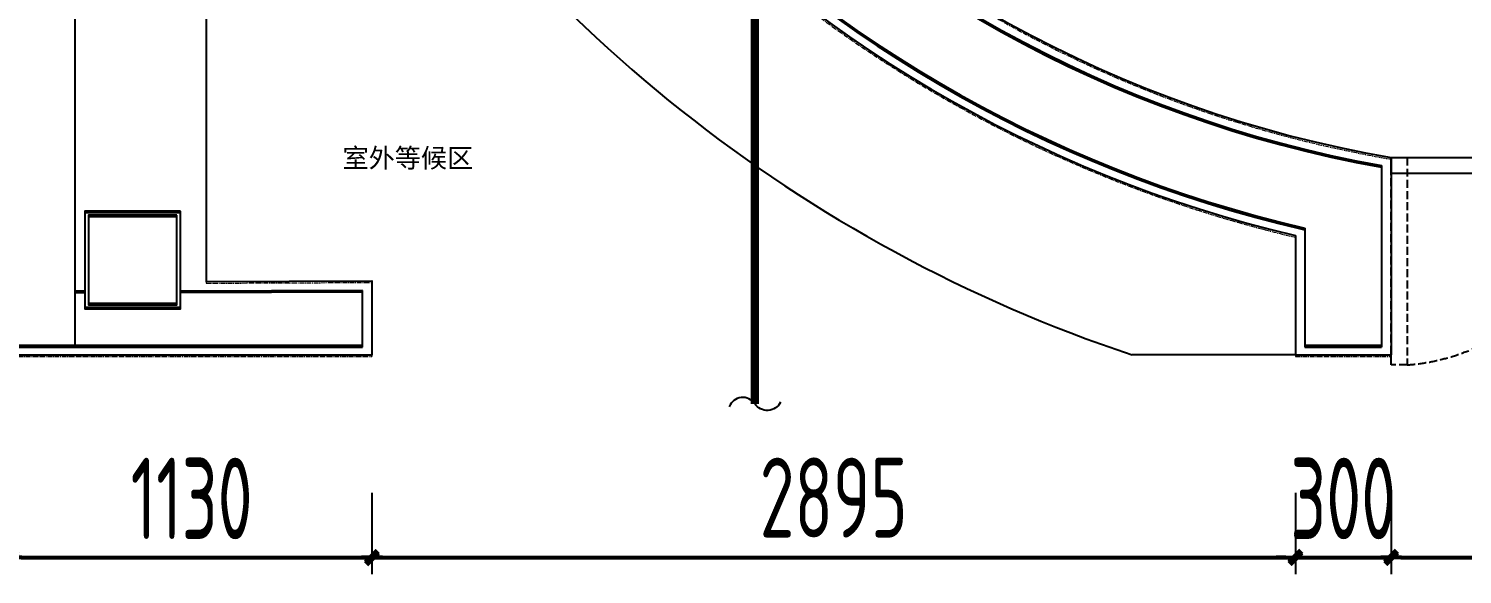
# Model space of a CAD drawing. Header units: millimetres. Extents: x -42850 to 60853, y 3819 to 26094.
# Drawn here: x 14178 to 18672, y 6448 to 8158 of the extents above; entities that cross this region are included whole.
import ezdxf

# ---------------------------------------------------------------- set-up
doc = ezdxf.new("R2010")
doc.units = ezdxf.units.MM
doc.header["$LTSCALE"] = 200
doc.linetypes.add('DASH', pattern=[0.35, 0.25, -0.1])
doc.linetypes.add('M-CENTER', pattern=[11.25, 7.5, -1.25, 1.25, -1.25])
for name, color, linetype in [('A-DIM--土建尺寸', 44, 'Continuous'), ('A-WALL-墙体', 160, 'Continuous'), ('EQUIP_给水', 7, 'Continuous'), ('PIPE-给水', 3, 'TG_J'), ('全灰平面', 250, 'Continuous')]:
    doc.layers.add(name, color=color, linetype=linetype)
doc.layers.add('FF-FINISH-墙体完成面', color=20, linetype='M-CENTER', lineweight=13)
doc.styles.add('CCD-DIM', font='archs.shx', dxfattribs={"width": 0.75})
doc.styles.add('TG_LINETYPE', font='SIMPLEX', dxfattribs={"width": 0.8, "height": 2.5, "bigfont": 'HZTXT'})
doc.styles.add('TongRui-JC', font='times.ttf')
doc.linetypes.add('TG_J', pattern='A,2,-0.3,["J",TG_LINETYPE,S=0.1,R=0,X=-0.23,Y=-0.15],0', length=2.3)
doc.dimstyles.new('CCD_DIM_100', dxfattribs={"dimscale": 100, "dimtxt": 2.5, "dimasz": 0.3, "dimexe": 0.5, "dimexo": 1.5, "dimgap": 0.6, "dimtad": 1, "dimdec": 0, "dimrnd": 5, "dimzin": 12, "dimdsep": 46, "dimtxsty": 'CCD-DIM', "dimblk": 'CCD_Dimension_Tick', "dimcen": 0.125, "dimclrd": 44, "dimclre": 44, "dimclrt": 50, "dimadec": 0, "dimazin": 0, "dimtfac": 1, "dimtdec": 0, "dimtix": 1, "dimtmove": 1, "dimatfit": 3, "dimldrblk": 'CCD_Leader_Dot', "dimfxl": 2, "dimfxlon": 1, "dimtvp": 1, "dimtolj": 1, "dimtzin": 0, "dimarcsym": 0})

# ---------------------------------------------------------------- blocks, each defined once
blk = doc.blocks.new('$TwtSys$00000132')
at = {"elevation": 0}
blk.add_lwpolyline([(6.9, -100.6, -0.575183), (0.2, 0, 0.604745), (-10.9, 100.6, 16.924828)], format="xyb", dxfattribs=at)
blk = doc.blocks.new('CCD_Dimension_Tick')
at = {"color": 0, "linetype": 'ByBlock', "lineweight": -2}
for p, q in [((-1.09, 0), (0, 0)), ((0, 0), (1.09, 0))]:
    blk.add_line(p, q, dxfattribs=at)
at = {"color": 0, "linetype": 'Continuous', "lineweight": -2, "const_width": 0.608}
blk.add_lwpolyline([(-0.61, -0.61), (0.61, 0.61)], dxfattribs=at)
blk = doc.blocks.new('*D142')
at = {"layer": 'DEFPOINTS', "color": 0, "ltscale": 100, "transparency": 16777216}
for p in [(1391478.7, -84916.1), (1389344, -88647.5), (1391448.7, -88647.5)]:
    blk.add_point(p, dxfattribs=at)
at = {"layer": '全灰平面', "color": 250, "lineweight": -2, "ltscale": 100, "transparency": 16777216}
for p, q in [((1389544, -84916.1), (1389294, -84916.1)), ((1389344, -84946.1), (1389344, -88617.5)), ((1389544, -88647.5), (1389294, -88647.5))]:
    blk.add_line(p, q, dxfattribs=at)
at = {"layer": '全灰平面', "color": 250, "lineweight": -2, "ltscale": 100, "transparency": 16777216, "xscale": 30, "yscale": 30, "zscale": 30}
for p, rotation in [((1389344, -84916.1), 90), ((1389344, -88647.5), 270)]:
    blk.add_blockref('CCD_Dimension_Tick', p, dxfattribs=dict(at, rotation=rotation))
at = {"layer": '全灰平面', "color": 250, "ltscale": 100, "transparency": 16777216, "insert": (1389159, -86781.8), "char_height": 250, "attachment_point": 5, "rotation": 90, "style": 'CCD-DIM'}
blk.add_mtext('\\A1;3730', dxfattribs=at)
blk = doc.blocks.new('CCD_Leader_Dot')
at = {"color": 0, "linetype": 'ByBlock'}
blk.add_line((-5, 0), (-10, 0), dxfattribs=at)
at = {"color": 0, "linetype": 'ByBlock', "const_width": 5}
blk.add_lwpolyline([(-2.5, 0, 1), (2.5, 0, 1)], format="xyb", close=True, dxfattribs=at)
blk = doc.blocks.new('*D137')
at = {"layer": 'DEFPOINTS', "color": 0, "ltscale": 100, "transparency": 16777216}
for p in [(1391248.7, -88677.5), (1392378.7, -88677.5), (1392378.7, -89309.7)]:
    blk.add_point(p, dxfattribs=at)
at = {"layer": '全灰平面', "color": 250, "lineweight": -2, "ltscale": 100, "transparency": 16777216}
for p, q in [((1391248.7, -89109.7), (1391248.7, -89359.7)), ((1392378.7, -89109.7), (1392378.7, -89359.7)), ((1391278.7, -89309.7), (1392348.7, -89309.7))]:
    blk.add_line(p, q, dxfattribs=at)
at = {"layer": '全灰平面', "color": 250, "lineweight": -2, "ltscale": 100, "transparency": 16777216, "xscale": 30, "yscale": 30, "zscale": 30, "rotation": 180}
blk.add_blockref('CCD_Dimension_Tick', (1391248.7, -89309.7), dxfattribs=at)
at = {"layer": '全灰平面', "color": 250, "lineweight": -2, "ltscale": 100, "transparency": 16777216, "xscale": 30, "yscale": 30, "zscale": 30}
blk.add_blockref('CCD_Dimension_Tick', (1392378.7, -89309.7), dxfattribs=at)
at = {"layer": '全灰平面', "color": 250, "ltscale": 100, "transparency": 16777216, "insert": (1391813.7, -89124.7), "char_height": 250, "attachment_point": 5, "style": 'CCD-DIM'}
blk.add_mtext('\\A1;1130', dxfattribs=at)
blk = doc.blocks.new('*D138')
at = {"layer": 'DEFPOINTS', "color": 0, "ltscale": 100, "transparency": 16777216}
for p in [(1392378.7, -88677.5), (1395273.7, -88677.5), (1395273.7, -89309.7)]:
    blk.add_point(p, dxfattribs=at)
at = {"layer": '全灰平面', "color": 250, "lineweight": -2, "ltscale": 100, "transparency": 16777216}
for p, q in [((1392378.7, -89109.7), (1392378.7, -89359.7)), ((1395273.7, -89109.7), (1395273.7, -89359.7)), ((1392408.7, -89309.7), (1395243.7, -89309.7))]:
    blk.add_line(p, q, dxfattribs=at)
at = {"layer": '全灰平面', "color": 250, "lineweight": -2, "ltscale": 100, "transparency": 16777216, "xscale": 30, "yscale": 30, "zscale": 30, "rotation": 180}
blk.add_blockref('CCD_Dimension_Tick', (1392378.7, -89309.7), dxfattribs=at)
at = {"layer": '全灰平面', "color": 250, "lineweight": -2, "ltscale": 100, "transparency": 16777216, "xscale": 30, "yscale": 30, "zscale": 30}
blk.add_blockref('CCD_Dimension_Tick', (1395273.7, -89309.7), dxfattribs=at)
at = {"layer": '全灰平面', "color": 250, "ltscale": 100, "transparency": 16777216, "insert": (1393826.2, -89124.7), "char_height": 250, "attachment_point": 5, "style": 'CCD-DIM'}
blk.add_mtext('\\A1;2895', dxfattribs=at)
blk = doc.blocks.new('*D148')
at = {"layer": 'DEFPOINTS', "color": 0, "ltscale": 100, "transparency": 16777216}
for p in [(1395273.7, -88677.5), (1395573.7, -88677.5), (1395573.7, -89309.7)]:
    blk.add_point(p, dxfattribs=at)
at = {"layer": '全灰平面', "color": 250, "lineweight": -2, "ltscale": 100, "transparency": 16777216}
for p, q in [((1395273.7, -89109.7), (1395273.7, -89359.7)), ((1395573.7, -89109.7), (1395573.7, -89359.7)), ((1395243.7, -89309.7), (1395213.7, -89309.7)), ((1395273.7, -89309.7), (1395573.7, -89309.7)), ((1395603.7, -89309.7), (1395633.7, -89309.7))]:
    blk.add_line(p, q, dxfattribs=at)
at = {"layer": '全灰平面', "color": 250, "lineweight": -2, "ltscale": 100, "transparency": 16777216, "xscale": 30, "yscale": 30, "zscale": 30}
blk.add_blockref('CCD_Dimension_Tick', (1395273.7, -89309.7), dxfattribs=at)
at = {"layer": '全灰平面', "color": 250, "lineweight": -2, "ltscale": 100, "transparency": 16777216, "xscale": 30, "yscale": 30, "zscale": 30, "rotation": 180}
blk.add_blockref('CCD_Dimension_Tick', (1395573.7, -89309.7), dxfattribs=at)
at = {"layer": '全灰平面', "color": 250, "ltscale": 100, "transparency": 16777216, "insert": (1395423.7, -89124.7), "char_height": 250, "attachment_point": 5, "style": 'CCD-DIM'}
blk.add_mtext('\\A1;300', dxfattribs=at)
blk = doc.blocks.new('*D149')
at = {"layer": 'DEFPOINTS', "color": 0, "ltscale": 100, "transparency": 16777216}
for p in [(1395573.7, -88677.5), (1396873.7, -88677.5), (1396873.7, -89309.7)]:
    blk.add_point(p, dxfattribs=at)
at = {"layer": '全灰平面', "color": 250, "lineweight": -2, "ltscale": 100, "transparency": 16777216}
for p, q in [((1395573.7, -89109.7), (1395573.7, -89359.7)), ((1396873.7, -89109.7), (1396873.7, -89359.7)), ((1395603.7, -89309.7), (1396843.7, -89309.7))]:
    blk.add_line(p, q, dxfattribs=at)
at = {"layer": '全灰平面', "color": 250, "lineweight": -2, "ltscale": 100, "transparency": 16777216, "xscale": 30, "yscale": 30, "zscale": 30, "rotation": 180}
blk.add_blockref('CCD_Dimension_Tick', (1395573.7, -89309.7), dxfattribs=at)
at = {"layer": '全灰平面', "color": 250, "lineweight": -2, "ltscale": 100, "transparency": 16777216, "xscale": 30, "yscale": 30, "zscale": 30}
blk.add_blockref('CCD_Dimension_Tick', (1396873.7, -89309.7), dxfattribs=at)
at = {"layer": '全灰平面', "color": 250, "ltscale": 100, "transparency": 16777216, "insert": (1396223.7, -89124.7), "char_height": 250, "attachment_point": 5, "style": 'CCD-DIM'}
blk.add_mtext('\\A1;1300', dxfattribs=at)
blk = doc.blocks.new('*D174')
at = {"layer": 'A-DIM--土建尺寸', "color": 44, "lineweight": -2, "ltscale": 100, "transparency": 16777216}
for p, q in [((20072, -25938.5), (20072, -26188.5)), ((21372, -25938.5), (21372, -26188.5)), ((20102, -26138.5), (21342, -26138.5))]:
    blk.add_line(p, q, dxfattribs=at)
at = {"layer": 'DEFPOINTS', "color": 0, "ltscale": 100, "transparency": 16777216}
for p in [(20072, -25506.3), (21372, -25506.3), (21372, -26138.5)]:
    blk.add_point(p, dxfattribs=at)
at = {"layer": 'A-DIM--土建尺寸', "color": 44, "lineweight": -2, "ltscale": 100, "transparency": 16777216, "xscale": 30, "yscale": 30, "zscale": 30, "rotation": 180}
blk.add_blockref('CCD_Dimension_Tick', (20072, -26138.5), dxfattribs=at)
at = {"layer": 'A-DIM--土建尺寸', "color": 44, "lineweight": -2, "ltscale": 100, "transparency": 16777216, "xscale": 30, "yscale": 30, "zscale": 30}
blk.add_blockref('CCD_Dimension_Tick', (21372, -26138.5), dxfattribs=at)
at = {"layer": 'A-DIM--土建尺寸', "color": 50, "ltscale": 100, "transparency": 16777216, "insert": (20722, -25953.5), "char_height": 250, "attachment_point": 5, "style": 'CCD-DIM'}
blk.add_mtext('\\A1;1300', dxfattribs=at)
blk = doc.blocks.new('*D173')
at = {"layer": 'A-DIM--土建尺寸', "color": 44, "lineweight": -2, "ltscale": 100, "transparency": 16777216}
for p, q in [((19772, -25938.5), (19772, -26188.5)), ((20072, -25938.5), (20072, -26188.5)), ((19742, -26138.5), (19712, -26138.5)), ((19772, -26138.5), (20072, -26138.5)), ((20102, -26138.5), (20132, -26138.5))]:
    blk.add_line(p, q, dxfattribs=at)
at = {"layer": 'DEFPOINTS', "color": 0, "ltscale": 100, "transparency": 16777216}
for p in [(19772, -25506.3), (20072, -25506.3), (20072, -26138.5)]:
    blk.add_point(p, dxfattribs=at)
at = {"layer": 'A-DIM--土建尺寸', "color": 44, "lineweight": -2, "ltscale": 100, "transparency": 16777216, "xscale": 30, "yscale": 30, "zscale": 30}
blk.add_blockref('CCD_Dimension_Tick', (19772, -26138.5), dxfattribs=at)
at = {"layer": 'A-DIM--土建尺寸', "color": 44, "lineweight": -2, "ltscale": 100, "transparency": 16777216, "xscale": 30, "yscale": 30, "zscale": 30, "rotation": 180}
blk.add_blockref('CCD_Dimension_Tick', (20072, -26138.5), dxfattribs=at)
at = {"layer": 'A-DIM--土建尺寸', "color": 50, "ltscale": 100, "transparency": 16777216, "insert": (19922, -25953.5), "char_height": 250, "attachment_point": 5, "style": 'CCD-DIM'}
blk.add_mtext('\\A1;300', dxfattribs=at)
blk = doc.blocks.new('*D172')
at = {"layer": 'A-DIM--土建尺寸', "color": 44, "lineweight": -2, "ltscale": 100, "transparency": 16777216}
for p, q in [((16877, -25938.5), (16877, -26188.5)), ((19772, -25938.5), (19772, -26188.5)), ((16907, -26138.5), (19742, -26138.5))]:
    blk.add_line(p, q, dxfattribs=at)
at = {"layer": 'DEFPOINTS', "color": 0, "ltscale": 100, "transparency": 16777216}
for p in [(16877, -25506.3), (19772, -25506.3), (19772, -26138.5)]:
    blk.add_point(p, dxfattribs=at)
at = {"layer": 'A-DIM--土建尺寸', "color": 44, "lineweight": -2, "ltscale": 100, "transparency": 16777216, "xscale": 30, "yscale": 30, "zscale": 30, "rotation": 180}
blk.add_blockref('CCD_Dimension_Tick', (16877, -26138.5), dxfattribs=at)
at = {"layer": 'A-DIM--土建尺寸', "color": 44, "lineweight": -2, "ltscale": 100, "transparency": 16777216, "xscale": 30, "yscale": 30, "zscale": 30}
blk.add_blockref('CCD_Dimension_Tick', (19772, -26138.5), dxfattribs=at)
at = {"layer": 'A-DIM--土建尺寸', "color": 50, "ltscale": 100, "transparency": 16777216, "insert": (18324.5, -25948.3), "char_height": 250, "attachment_point": 5, "style": 'CCD-DIM'}
blk.add_mtext('\\A1;2895', dxfattribs=at)
blk = doc.blocks.new('*D171')
at = {"layer": 'A-DIM--土建尺寸', "color": 44, "lineweight": -2, "ltscale": 100, "transparency": 16777216}
for p, q in [((15747, -25938.5), (15747, -26188.5)), ((16877, -25938.5), (16877, -26188.5)), ((15777, -26138.5), (16847, -26138.5))]:
    blk.add_line(p, q, dxfattribs=at)
at = {"layer": 'DEFPOINTS', "color": 0, "ltscale": 100, "transparency": 16777216}
for p in [(15747, -25506.3), (16877, -25506.3), (16877, -26138.5)]:
    blk.add_point(p, dxfattribs=at)
at = {"layer": 'A-DIM--土建尺寸', "color": 44, "lineweight": -2, "ltscale": 100, "transparency": 16777216, "xscale": 30, "yscale": 30, "zscale": 30, "rotation": 180}
blk.add_blockref('CCD_Dimension_Tick', (15747, -26138.5), dxfattribs=at)
at = {"layer": 'A-DIM--土建尺寸', "color": 44, "lineweight": -2, "ltscale": 100, "transparency": 16777216, "xscale": 30, "yscale": 30, "zscale": 30}
blk.add_blockref('CCD_Dimension_Tick', (16877, -26138.5), dxfattribs=at)
at = {"layer": 'A-DIM--土建尺寸', "color": 50, "ltscale": 100, "transparency": 16777216, "insert": (16312, -25953.5), "char_height": 250, "attachment_point": 5, "style": 'CCD-DIM'}
blk.add_mtext('\\A1;1130', dxfattribs=at)
blk = doc.blocks.new('*D165')
at = {"layer": 'A-DIM--土建尺寸', "color": 44, "lineweight": -2, "ltscale": 100, "transparency": 16777216}
for p, q in [((14042.3, -21744.9), (13792.3, -21744.9)), ((13842.3, -21774.9), (13842.3, -25446.3)), ((14042.3, -25476.3), (13792.3, -25476.3))]:
    blk.add_line(p, q, dxfattribs=at)
at = {"layer": 'DEFPOINTS', "color": 0, "ltscale": 100, "transparency": 16777216}
for p in [(15977, -21744.9), (13842.3, -25476.3), (15947, -25476.3)]:
    blk.add_point(p, dxfattribs=at)
at = {"layer": 'A-DIM--土建尺寸', "color": 44, "lineweight": -2, "ltscale": 100, "transparency": 16777216, "xscale": 30, "yscale": 30, "zscale": 30}
for p, rotation in [((13842.3, -21744.9), 90), ((13842.3, -25476.3), 270)]:
    blk.add_blockref('CCD_Dimension_Tick', p, dxfattribs=dict(at, rotation=rotation))
at = {"layer": 'A-DIM--土建尺寸', "color": 50, "ltscale": 100, "transparency": 16777216, "insert": (13652.1, -23610.6), "char_height": 250, "attachment_point": 5, "rotation": 90, "style": 'CCD-DIM'}
blk.add_mtext('\\A1;3730', dxfattribs=at)
blk = doc.blocks.new('fewgwgwg')
at = {"layer": '全灰平面', "color": 250}
for p, q in [((1391448.7, -88647.5), (1391448.7, -76847.5)), ((1391478.7, -88477.5), (1391448.7, -88477.5)), ((1392348.7, -88475.3), (1391778.7, -88477.5)), ((1392348.7, -88647.5), (1392348.7, -88475.3)), ((1391248.7, -88647.5), (1391448.7, -88647.5)), ((1391448.7, -88647.5), (1392348.7, -88647.5))]:
    blk.add_line(p, q, dxfattribs=at)
at = {"layer": '全灰平面', "color": 250, "ltscale": 0.01}
for points in [[(1391858.7, -87067.5), (1391858.7, -88447.5), (1392378.7, -88445.3), (1392378.7, -88677.5)], [(1395573.7, -88059.1), (1395573.7, -88677.5)], [(1395273.7, -88303.8), (1395273.7, -88677.5)], [(1391248.7, -88647.5), (1391248.7, -88677.5), (1392378.7, -88677.5)], [(1395273.7, -88677.5), (1395573.7, -88677.5)]]:
    blk.add_lwpolyline(points, dxfattribs=at)
at = {"layer": '全灰平面', "color": 250}
for points in [[(1395543.7, -88084.3), (1395543.7, -88647.5)], [(1395303.7, -88280), (1395303.7, -88647.5)], [(1395303.7, -88647.5), (1395543.7, -88647.5)], [(1395273.7, -88677.5), (1394761.8, -88677.5)]]:
    blk.add_lwpolyline(points, dxfattribs=at)
at = {"layer": '全灰平面', "color": 250, "linetype": 'DASH', "ltscale": 0.5}
blk.add_lwpolyline([(1395623.7, -88059.1), (1395623.7, -88709.1), (1395573.7, -88709.1), (1395573.7, -88059.1)], close=True, dxfattribs=at)
at = {"layer": '全灰平面', "color": 250}
for points in [[(1395573.7, -88059.1), (1396223.7, -88059.1), (1396223.7, -88109.1), (1395573.7, -88109.1)], [(1391778.7, -88227.5), (1391478.7, -88227.5), (1391478.7, -88527.5), (1391778.7, -88527.5)], [(1391766.7, -88239.5), (1391490.7, -88239.5), (1391490.7, -88515.5), (1391766.7, -88515.5)]]:
    blk.add_lwpolyline(points, close=True, dxfattribs=at)
at = {"layer": '全灰平面', "color": 250, "ltscale": 0.01}
for radius, start, end in [(3823.6, 184.8761, 260.2121), (4123.6, 188.7178, 256.6803)]:
    blk.add_arc((1396223.7, -84291.1), radius, start, end, dxfattribs=at)
at = {"layer": '全灰平面', "color": 250}
for radius, start, end in [(3853.6, 185.2858, 259.8362), (4093.6, 188.3576, 257.0121), (4623.6, 211.5086, 251.5675)]:
    blk.add_arc((1396223.7, -84291.1), radius, start, end, dxfattribs=at)
at = {"layer": '全灰平面', "color": 250, "linetype": 'DASH', "ltscale": 0.5}
blk.add_arc((1395573.7, -88059.1), 651.9, 274.3986, 355.6014, dxfattribs=at)
at = {"layer": '全灰平面', "color": 250, "style": 'TongRui-JC'}
blk.add_text('室外等候区', height=60, rotation=0, dxfattribs=at).set_placement((1392286.8, -88090.6))
at = {"layer": '全灰平面', "color": 250, "ltscale": 100}
dim = blk.add_linear_dim(base=(1389344, -88647.5), p1=(1391478.7, -84916.1), p2=(1391448.7, -88647.5), angle=90, dimstyle='CCD_DIM_100', override={"dimclrd": 250, "dimclre": 250, "dimclrt": 250}, dxfattribs=at)
dim.commit()
dim.dimension.update_dxf_attribs({"geometry": '*D142', "text_midpoint": (1389159, -86781.8)})
for base, p1, p2, picture, middle in [((1392378.7, -89309.7), (1391248.7, -88677.5), (1392378.7, -88677.5), '*D137', (1391813.7, -89124.7)), ((1395273.7, -89309.7), (1392378.7, -88677.5), (1395273.7, -88677.5), '*D138', (1393826.2, -89124.7)), ((1395573.7, -89309.7), (1395273.7, -88677.5), (1395573.7, -88677.5), '*D148', (1395423.7, -89124.7)), ((1396873.7, -89309.7), (1395573.7, -88677.5), (1396873.7, -88677.5), '*D149', (1396223.7, -89124.7))]:
    dim = blk.add_linear_dim(base=base, p1=p1, p2=p2, dimstyle='CCD_DIM_100', override={"dimclrd": 250, "dimclre": 250, "dimclrt": 250}, dxfattribs=at)
    dim.commit()
    dim.dimension.update_dxf_attribs({"geometry": picture, "text_midpoint": middle})
blk = doc.blocks.new('HesiBlk_20260924172335122')
at = {"layer": 'A-WALL-墙体'}
for p, q in [((7324.855, 64414.113), (7324.855, 76214.168)), ((7354.8, 64584.113), (7324.855, 64584.113)), ((8224.851, 64586.382), (7654.8, 64584.113)), ((8224.851, 64414.113), (8224.851, 64586.382)), ((7124.855, 64414.113), (7324.855, 64414.113)), ((7324.855, 64414.113), (8224.851, 64414.113))]:
    blk.add_line(p, q, dxfattribs=at)
for points in [[(11419.83, 64977.378), (11419.83, 64414.113)], [(11179.83, 64781.629), (11179.83, 64414.113)], [(11179.83, 64414.113), (11419.83, 64414.113)]]:
    blk.add_lwpolyline(points, dxfattribs=at)
for points in [[(7654.8, 64834.11), (7354.8, 64834.11), (7354.8, 64534.11), (7654.8, 64534.11)], [(7642.8, 64822.11), (7366.8, 64822.11), (7366.8, 64546.11), (7642.8, 64546.11)]]:
    blk.add_lwpolyline(points, close=True, dxfattribs=at)
for radius, start, end in [(3853.642, 185.285817, 259.836185), (4093.642, 188.357582, 257.012113)]:
    blk.add_arc((12099.856, 68770.545), radius, start, end, dxfattribs=at)
at = {"layer": 'FF-FINISH-墙体完成面', "ltscale": 0.01}
for points in [[(7734.8, 65994.11), (7734.8, 64614.113), (8254.851, 64616.382), (8254.851, 64384.113)], [(11449.83, 65002.562), (11449.83, 64384.113)], [(11149.83, 64757.832), (11149.83, 64384.113)], [(7124.855, 64414.113), (7124.855, 64384.113), (8254.851, 64384.113)], [(11149.83, 64384.113), (11449.83, 64384.113)]]:
    blk.add_lwpolyline(points, dxfattribs=at)
for radius, start, end in [(3823.642, 184.876081, 260.21208), (4123.642, 188.717822, 256.680253)]:
    blk.add_arc((12099.856, 68770.545), radius, start, end, dxfattribs=at)
at = {"layer": '全灰平面', "linetype": 'ByBlock'}
blk.add_blockref('fewgwgwg', (-1384123.852, 153066.943), dxfattribs=at)
at = {"layer": 'A-DIM--土建尺寸', "color": 4, "ltscale": 100}
dim = blk.add_linear_dim(base=(5220.119, 64414.113), p1=(7354.855, 68145.531), p2=(7324.855, 64414.113), angle=90, dimstyle='CCD_DIM_100', dxfattribs=at)
dim.commit()
dim.dimension.update_dxf_attribs({"geometry": '*D165', "text_midpoint": (5029.91, 66279.822), "insert": (-8622.174, 89890.4)})
for base, p1, p2, picture, middle in [((8254.851, 63751.929), (7124.855, 64384.113), (8254.851, 64384.113), '*D171', (7689.853, 63936.929)), ((11149.83, 63751.929), (8254.851, 64384.113), (11149.83, 64384.113), '*D172', (9702.341, 63942.137)), ((11449.83, 63751.929), (11149.83, 64384.113), (11449.83, 64384.113), '*D173', (11299.83, 63936.929)), ((12749.854, 63751.929), (11449.83, 64384.113), (12749.854, 64384.113), '*D174', (12099.842, 63936.929))]:
    dim = blk.add_linear_dim(base=base, p1=p1, p2=p2, dimstyle='CCD_DIM_100', dxfattribs=at)
    dim.commit()
    dim.dimension.update_dxf_attribs({"geometry": picture, "text_midpoint": middle, "insert": (-8622.174, 89890.4)})

msp = doc.modelspace()

# ---------------------------------------------------------------- linework, layer by layer
at = {"layer": 'PIPE-给水', "const_width": 26.2}
msp.add_lwpolyline([(16454.7, 6982.2), (16454.7, 9477.1)], dxfattribs=at)

# ---------------------------------------------------------------- block references
msp.add_blockref('HesiBlk_20260924172335122', (6999.4, -57253.6))
at = {"layer": 'EQUIP_给水', "xscale": 0.8, "yscale": 0.8, "zscale": 0.8, "rotation": 90}
msp.add_blockref('$TwtSys$00000132', (16454.7, 6982.2), dxfattribs=at)

doc.saveas('drawing.dxf')
